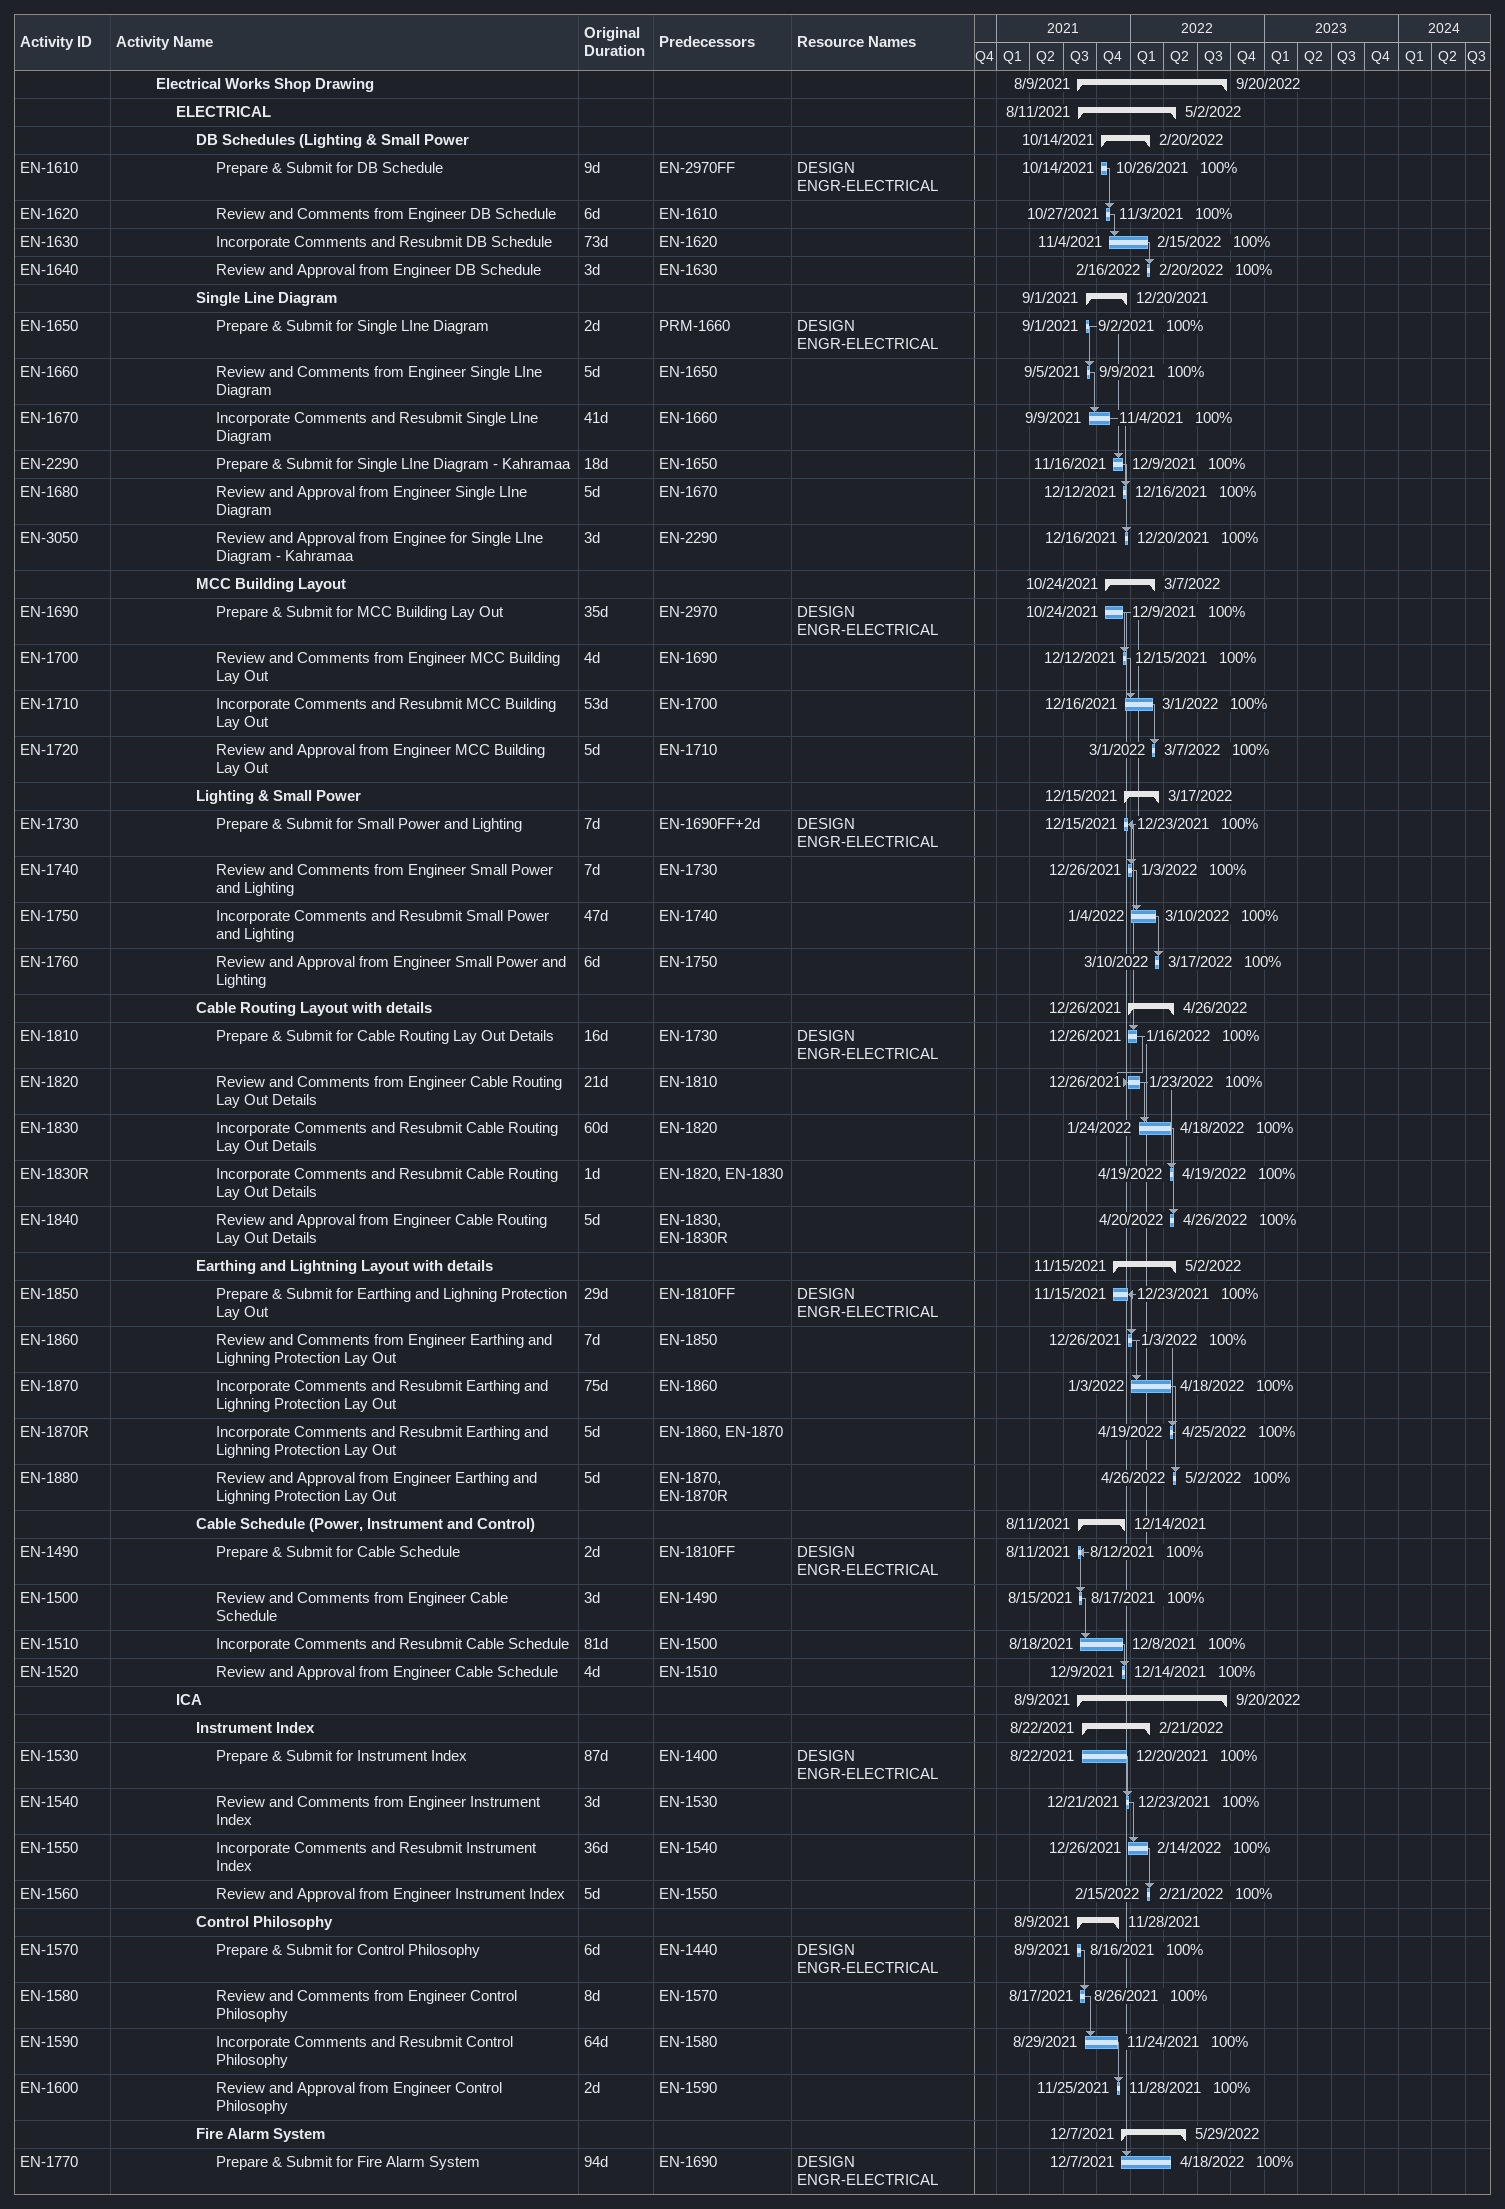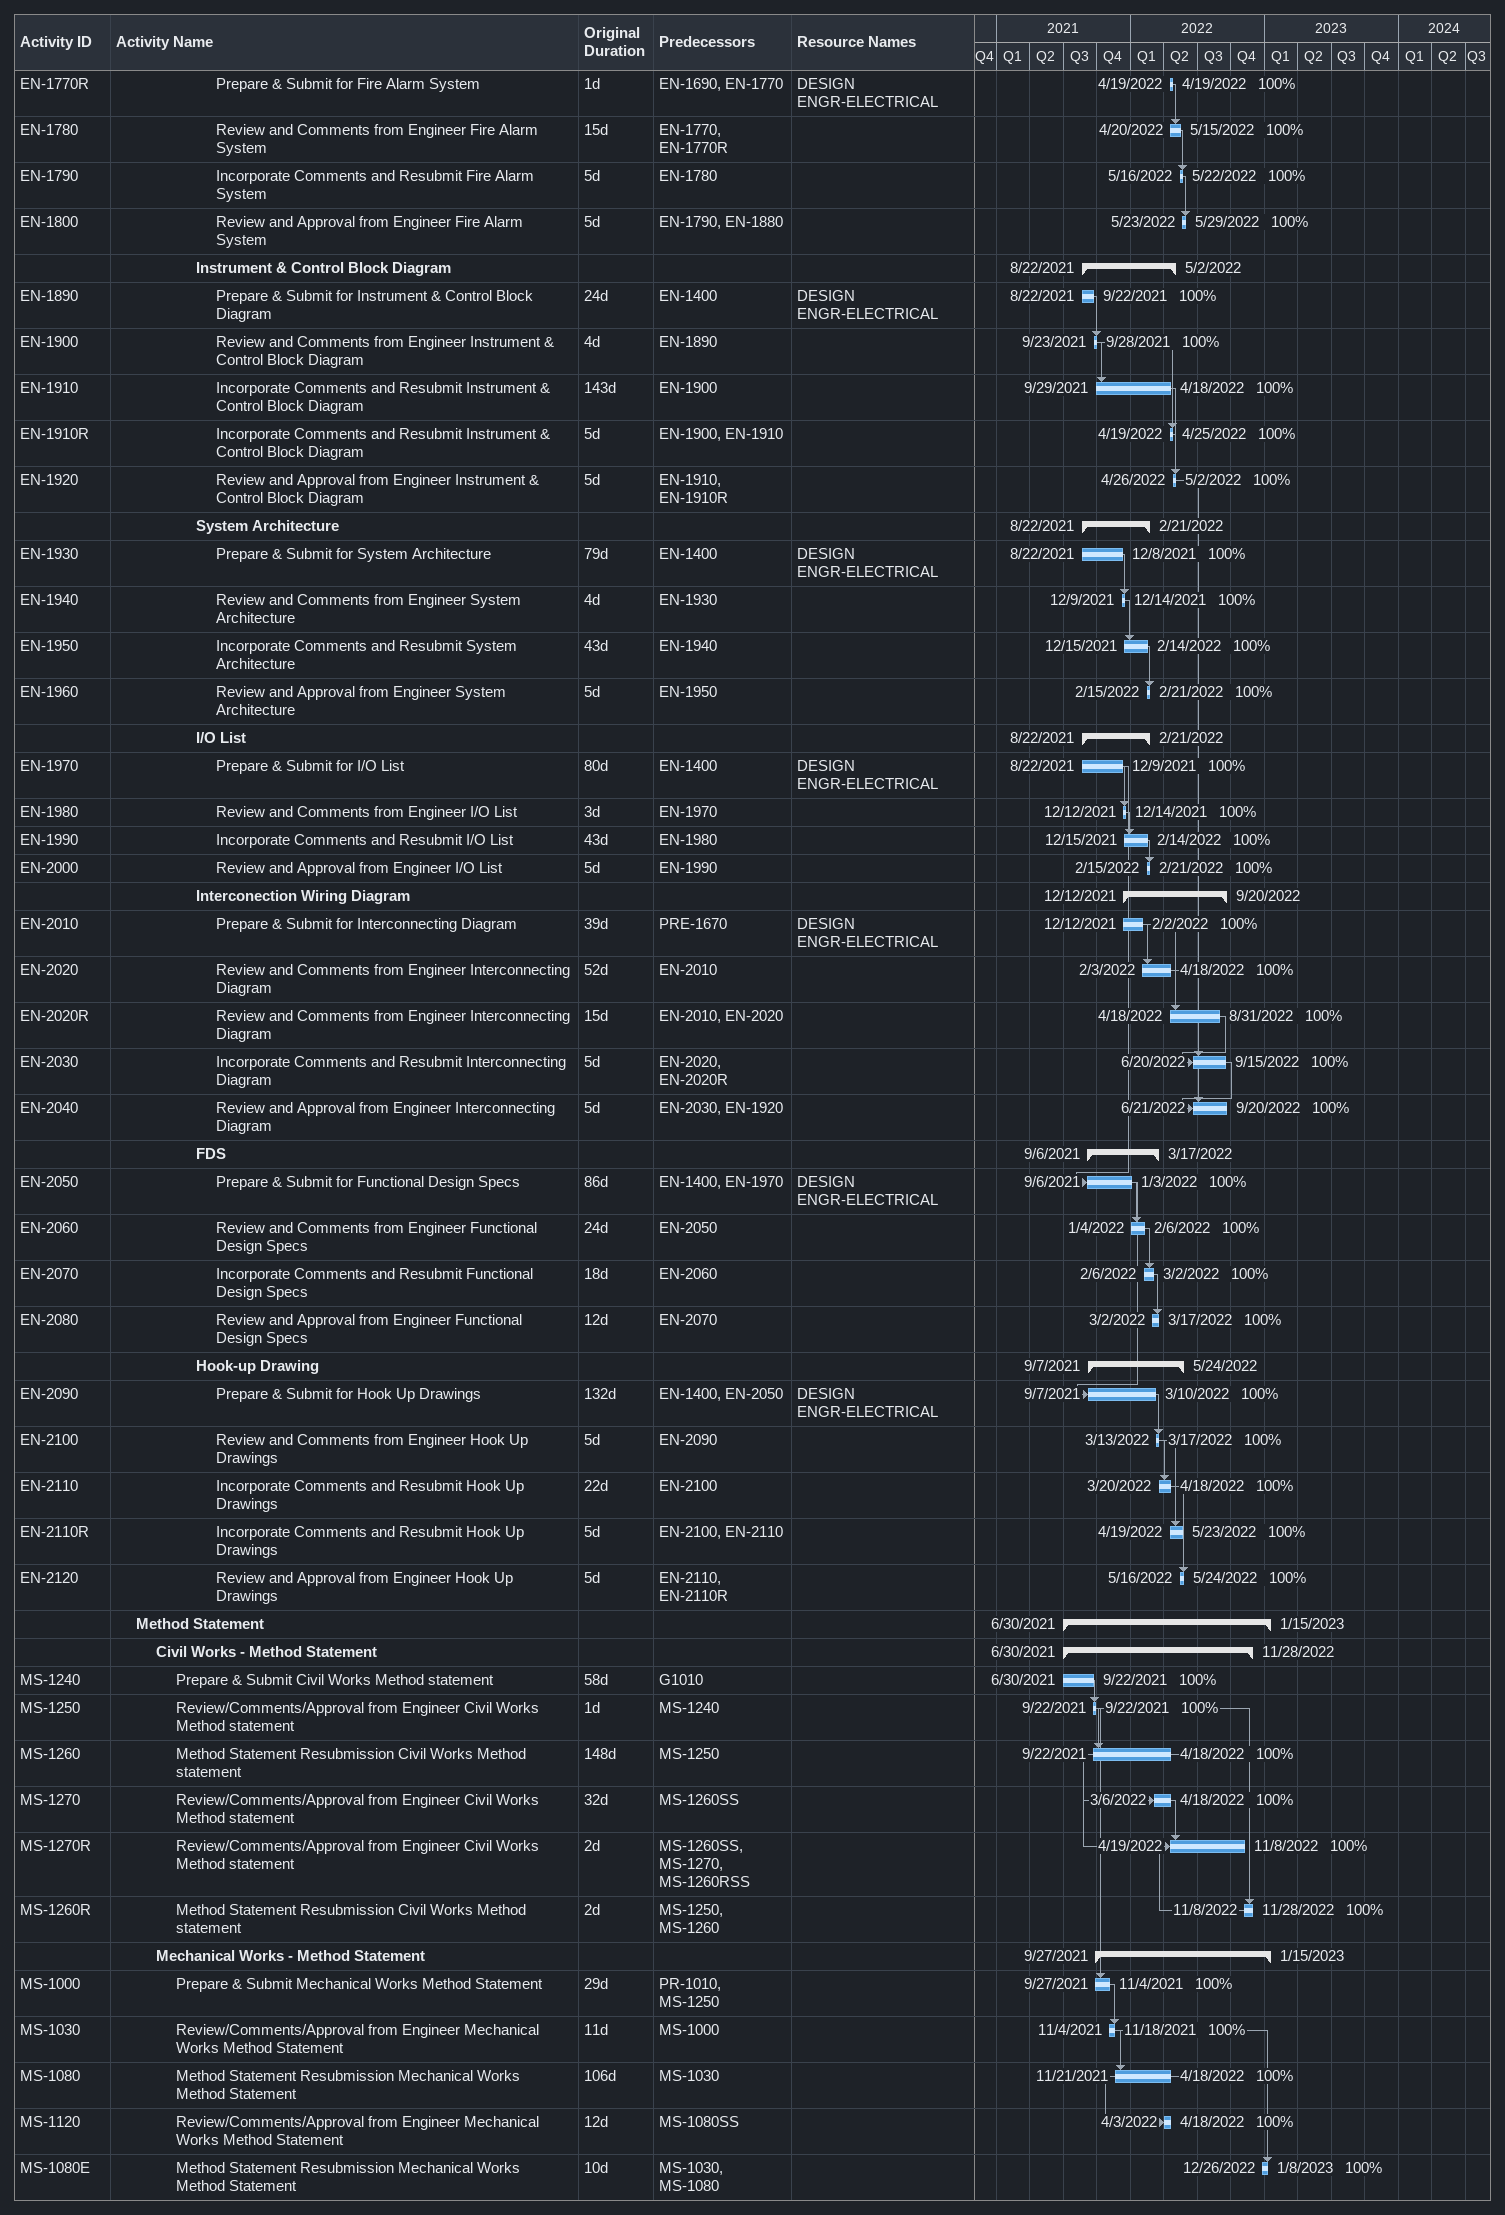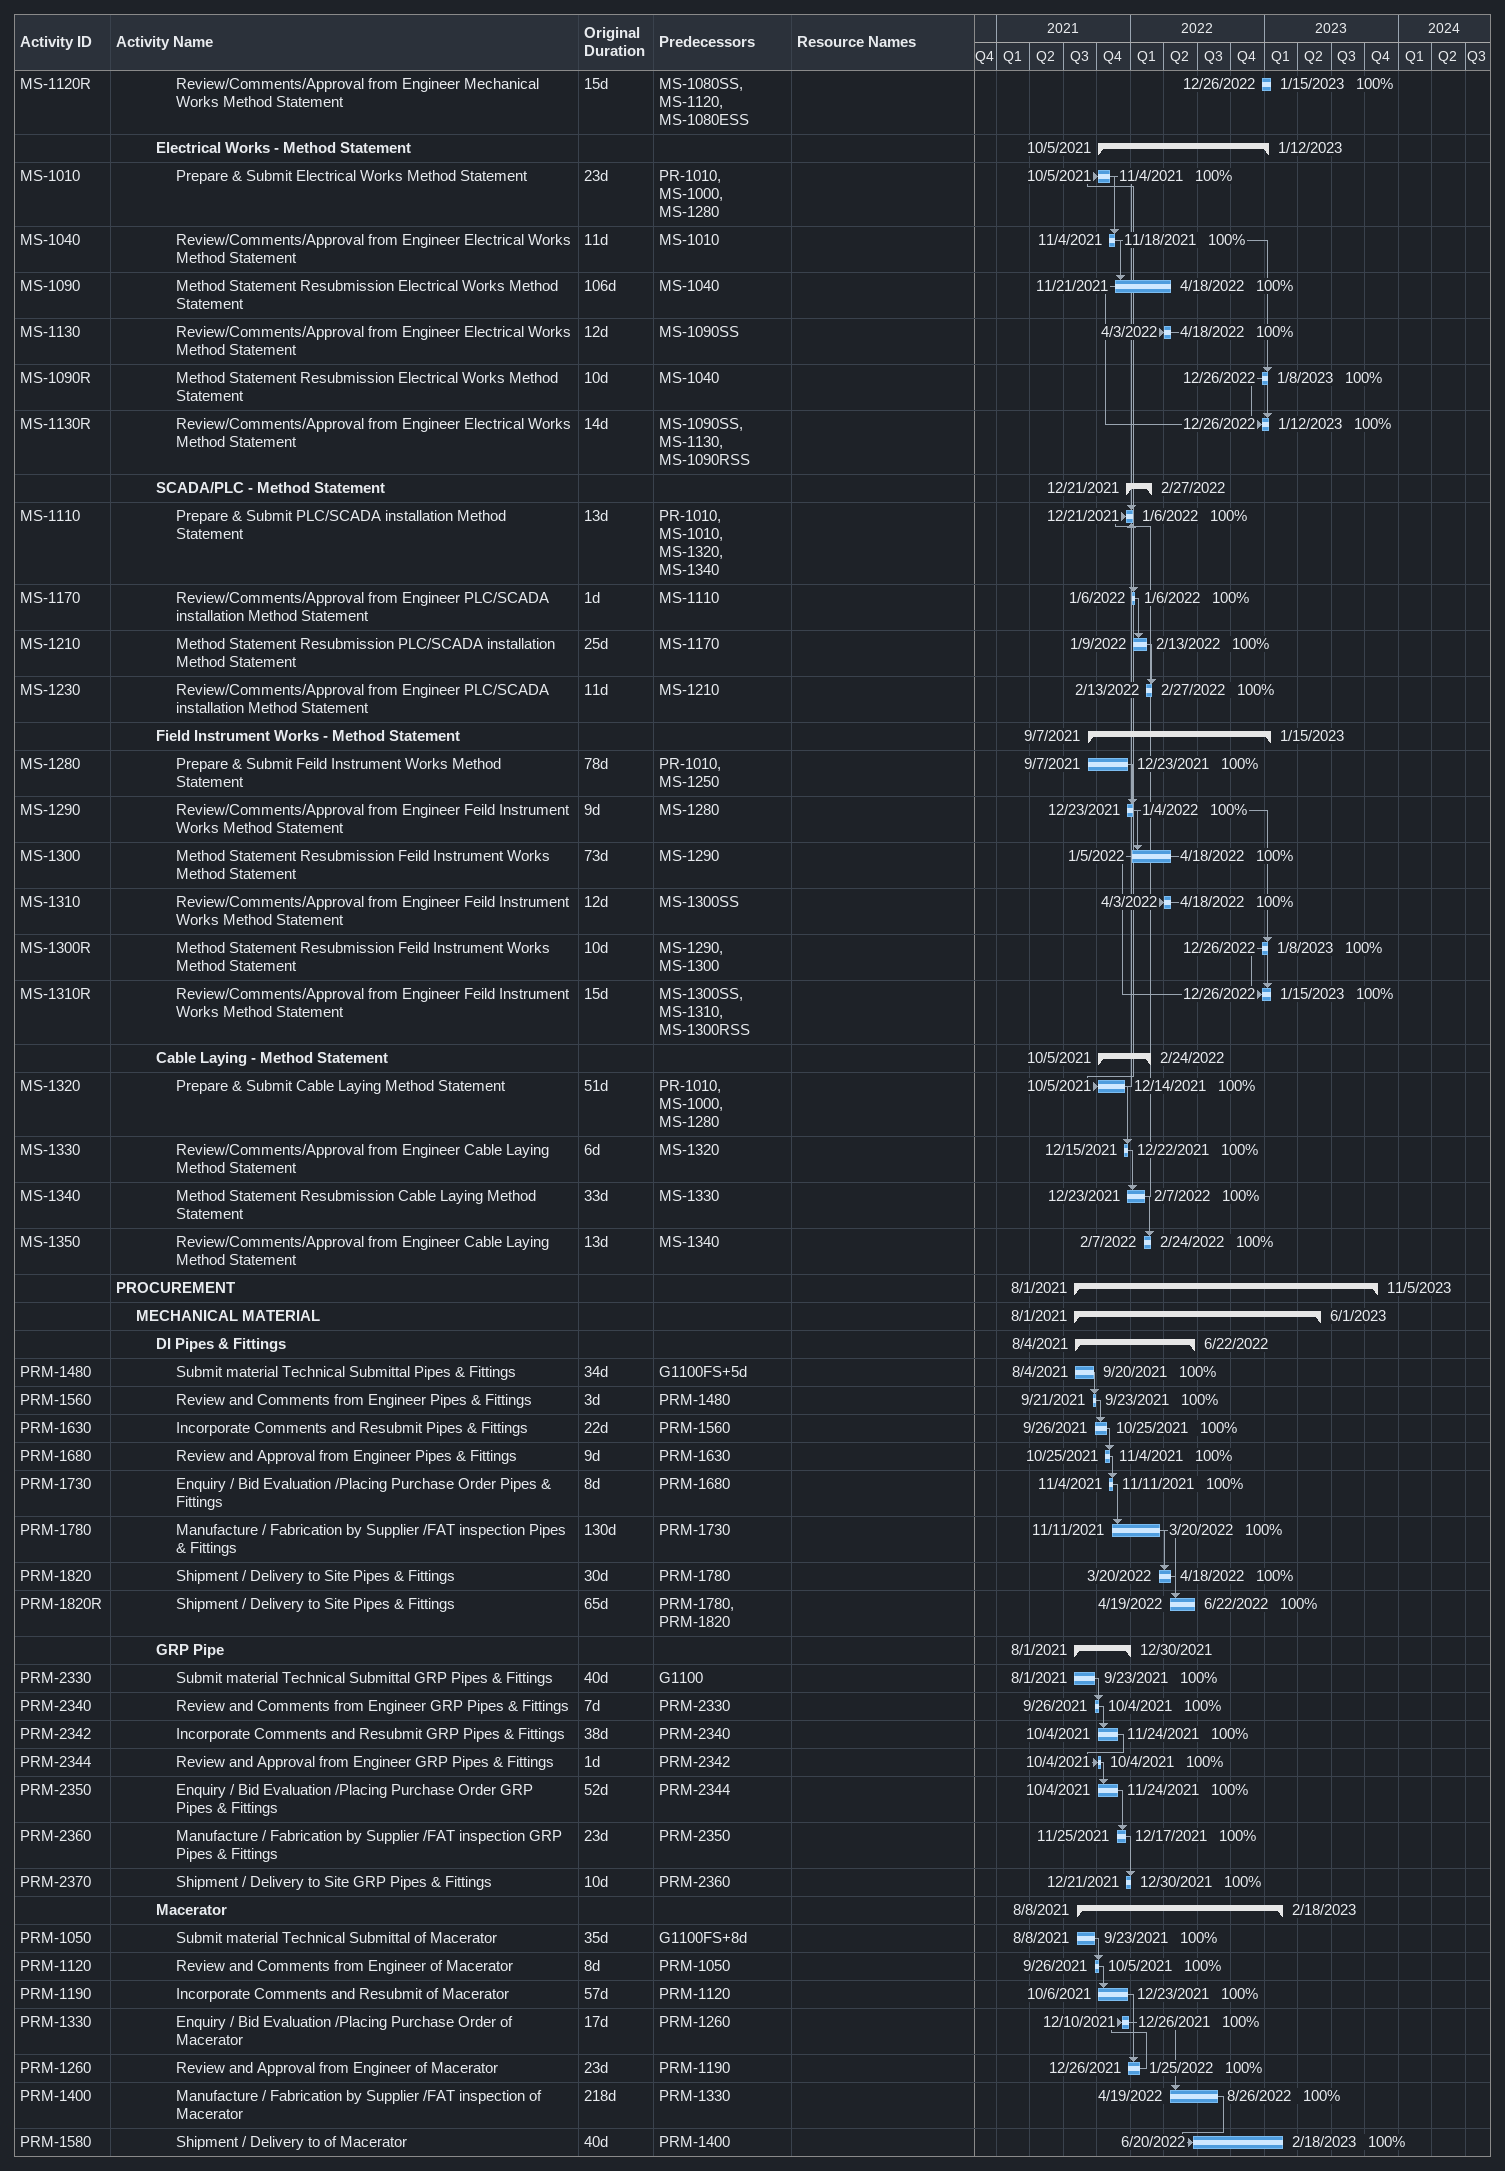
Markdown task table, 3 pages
| ID | Level | Task | Original duration | Start | Finish | Predecessors | Resources | % complete |
|---|---|---|---|---|---|---|---|---|
|  | 3 | **Electrical Works Shop Drawing** |  | 2021-08-09 | 2022-09-20 |  |  |  |
|  | 4 | **ELECTRICAL** |  | 2021-08-11 | 2022-05-02 |  |  |  |
|  | 5 | **DB Schedules (Lighting & Small Power** |  | 2021-10-14 | 2022-02-20 |  |  |  |
| EN-1610 | 6 | Prepare & Submit for DB Schedule | 9d | 2021-10-14 | 2021-10-26 | EN-2970FF | DESIGN ENGR-ELECTRICAL | 100 |
| EN-1620 | 6 | Review and Comments from Engineer DB Schedule | 6d | 2021-10-27 | 2021-11-03 | EN-1610 |  | 100 |
| EN-1630 | 6 | Incorporate Comments and Resubmit DB Schedule | 73d | 2021-11-04 | 2022-02-15 | EN-1620 |  | 100 |
| EN-1640 | 6 | Review and Approval from Engineer DB Schedule | 3d | 2022-02-16 | 2022-02-20 | EN-1630 |  | 100 |
|  | 5 | **Single Line Diagram** |  | 2021-09-01 | 2021-12-20 |  |  |  |
| EN-1650 | 6 | Prepare & Submit for Single LIne Diagram | 2d | 2021-09-01 | 2021-09-02 | PRM-1660 | DESIGN ENGR-ELECTRICAL | 100 |
| EN-1660 | 6 | Review and Comments from Engineer Single LIne Diagram | 5d | 2021-09-05 | 2021-09-09 | EN-1650 |  | 100 |
| EN-1670 | 6 | Incorporate Comments and Resubmit Single LIne Diagram | 41d | 2021-09-09 | 2021-11-04 | EN-1660 |  | 100 |
| EN-2290 | 6 | Prepare & Submit for Single LIne Diagram - Kahramaa | 18d | 2021-11-16 | 2021-12-09 | EN-1650 |  | 100 |
| EN-1680 | 6 | Review and Approval from Engineer Single LIne Diagram | 5d | 2021-12-12 | 2021-12-16 | EN-1670 |  | 100 |
| EN-3050 | 6 | Review and Approval from Enginee for Single LIne Diagram - Kahramaa | 3d | 2021-12-16 | 2021-12-20 | EN-2290 |  | 100 |
|  | 5 | **MCC Building Layout** |  | 2021-10-24 | 2022-03-07 |  |  |  |
| EN-1690 | 6 | Prepare & Submit for MCC Building Lay Out | 35d | 2021-10-24 | 2021-12-09 | EN-2970 | DESIGN ENGR-ELECTRICAL | 100 |
| EN-1700 | 6 | Review and Comments from Engineer MCC Building Lay Out | 4d | 2021-12-12 | 2021-12-15 | EN-1690 |  | 100 |
| EN-1710 | 6 | Incorporate Comments and Resubmit MCC Building Lay Out | 53d | 2021-12-16 | 2022-03-01 | EN-1700 |  | 100 |
| EN-1720 | 6 | Review and Approval from Engineer MCC Building Lay Out | 5d | 2022-03-01 | 2022-03-07 | EN-1710 |  | 100 |
|  | 5 | **Lighting & Small Power** |  | 2021-12-15 | 2022-03-17 |  |  |  |
| EN-1730 | 6 | Prepare & Submit for Small Power and Lighting | 7d | 2021-12-15 | 2021-12-23 | EN-1690FF+2d | DESIGN ENGR-ELECTRICAL | 100 |
| EN-1740 | 6 | Review and Comments from Engineer Small Power and Lighting | 7d | 2021-12-26 | 2022-01-03 | EN-1730 |  | 100 |
| EN-1750 | 6 | Incorporate Comments and Resubmit Small Power and Lighting | 47d | 2022-01-04 | 2022-03-10 | EN-1740 |  | 100 |
| EN-1760 | 6 | Review and Approval from Engineer Small Power and Lighting | 6d | 2022-03-10 | 2022-03-17 | EN-1750 |  | 100 |
|  | 5 | **Cable Routing Layout with details** |  | 2021-12-26 | 2022-04-26 |  |  |  |
| EN-1810 | 6 | Prepare & Submit for Cable Routing Lay Out Details | 16d | 2021-12-26 | 2022-01-16 | EN-1730 | DESIGN ENGR-ELECTRICAL | 100 |
| EN-1820 | 6 | Review and Comments from Engineer Cable Routing Lay Out Details | 21d | 2021-12-26 | 2022-01-23 | EN-1810 |  | 100 |
| EN-1830 | 6 | Incorporate Comments and Resubmit Cable Routing Lay Out Details | 60d | 2022-01-24 | 2022-04-18 | EN-1820 |  | 100 |
| EN-1830R | 6 | Incorporate Comments and Resubmit Cable Routing Lay Out Details | 1d | 2022-04-19 | 2022-04-19 | EN-1820, EN-1830 |  | 100 |
| EN-1840 | 6 | Review and Approval from Engineer Cable Routing Lay Out Details | 5d | 2022-04-20 | 2022-04-26 | EN-1830, EN-1830R |  | 100 |
|  | 5 | **Earthing and Lightning Layout with details** |  | 2021-11-15 | 2022-05-02 |  |  |  |
| EN-1850 | 6 | Prepare & Submit for Earthing and Lighning Protection Lay Out | 29d | 2021-11-15 | 2021-12-23 | EN-1810FF | DESIGN ENGR-ELECTRICAL | 100 |
| EN-1860 | 6 | Review and Comments from Engineer Earthing and Lighning Protection Lay Out | 7d | 2021-12-26 | 2022-01-03 | EN-1850 |  | 100 |
| EN-1870 | 6 | Incorporate Comments and Resubmit Earthing and Lighning Protection Lay Out | 75d | 2022-01-03 | 2022-04-18 | EN-1860 |  | 100 |
| EN-1870R | 6 | Incorporate Comments and Resubmit Earthing and Lighning Protection Lay Out | 5d | 2022-04-19 | 2022-04-25 | EN-1860, EN-1870 |  | 100 |
| EN-1880 | 6 | Review and Approval from Engineer Earthing and Lighning Protection Lay Out | 5d | 2022-04-26 | 2022-05-02 | EN-1870, EN-1870R |  | 100 |
|  | 5 | **Cable Schedule (Power, Instrument and Control)** |  | 2021-08-11 | 2021-12-14 |  |  |  |
| EN-1490 | 6 | Prepare & Submit for Cable Schedule | 2d | 2021-08-11 | 2021-08-12 | EN-1810FF | DESIGN ENGR-ELECTRICAL | 100 |
| EN-1500 | 6 | Review and Comments from Engineer Cable Schedule | 3d | 2021-08-15 | 2021-08-17 | EN-1490 |  | 100 |
| EN-1510 | 6 | Incorporate Comments and Resubmit Cable Schedule | 81d | 2021-08-18 | 2021-12-08 | EN-1500 |  | 100 |
| EN-1520 | 6 | Review and Approval from Engineer Cable Schedule | 4d | 2021-12-09 | 2021-12-14 | EN-1510 |  | 100 |
|  | 4 | **ICA** |  | 2021-08-09 | 2022-09-20 |  |  |  |
|  | 5 | **Instrument Index** |  | 2021-08-22 | 2022-02-21 |  |  |  |
| EN-1530 | 6 | Prepare & Submit for Instrument Index | 87d | 2021-08-22 | 2021-12-20 | EN-1400 | DESIGN ENGR-ELECTRICAL | 100 |
| EN-1540 | 6 | Review and Comments from Engineer Instrument Index | 3d | 2021-12-21 | 2021-12-23 | EN-1530 |  | 100 |
| EN-1550 | 6 | Incorporate Comments and Resubmit Instrument Index | 36d | 2021-12-26 | 2022-02-14 | EN-1540 |  | 100 |
| EN-1560 | 6 | Review and Approval from Engineer Instrument Index | 5d | 2022-02-15 | 2022-02-21 | EN-1550 |  | 100 |
|  | 5 | **Control Philosophy** |  | 2021-08-09 | 2021-11-28 |  |  |  |
| EN-1570 | 6 | Prepare & Submit for Control Philosophy | 6d | 2021-08-09 | 2021-08-16 | EN-1440 | DESIGN ENGR-ELECTRICAL | 100 |
| EN-1580 | 6 | Review and Comments from Engineer Control Philosophy | 8d | 2021-08-17 | 2021-08-26 | EN-1570 |  | 100 |
| EN-1590 | 6 | Incorporate Comments and Resubmit Control Philosophy | 64d | 2021-08-29 | 2021-11-24 | EN-1580 |  | 100 |
| EN-1600 | 6 | Review and Approval from Engineer Control Philosophy | 2d | 2021-11-25 | 2021-11-28 | EN-1590 |  | 100 |
|  | 5 | **Fire Alarm System** |  | 2021-12-07 | 2022-05-29 |  |  |  |
| EN-1770 | 6 | Prepare & Submit for Fire Alarm System | 94d | 2021-12-07 | 2022-04-18 | EN-1690 | DESIGN ENGR-ELECTRICAL | 100 |
| EN-1770R | 6 | Prepare & Submit for Fire Alarm System | 1d | 2022-04-19 | 2022-04-19 | EN-1690, EN-1770 | DESIGN ENGR-ELECTRICAL | 100 |
| EN-1780 | 6 | Review and Comments from Engineer Fire Alarm System | 15d | 2022-04-20 | 2022-05-15 | EN-1770, EN-1770R |  | 100 |
| EN-1790 | 6 | Incorporate Comments and Resubmit Fire Alarm System | 5d | 2022-05-16 | 2022-05-22 | EN-1780 |  | 100 |
| EN-1800 | 6 | Review and Approval from Engineer Fire Alarm System | 5d | 2022-05-23 | 2022-05-29 | EN-1790, EN-1880 |  | 100 |
|  | 5 | **Instrument & Control Block Diagram** |  | 2021-08-22 | 2022-05-02 |  |  |  |
| EN-1890 | 6 | Prepare & Submit for Instrument & Control Block Diagram | 24d | 2021-08-22 | 2021-09-22 | EN-1400 | DESIGN ENGR-ELECTRICAL | 100 |
| EN-1900 | 6 | Review and Comments from Engineer Instrument & Control Block Diagram | 4d | 2021-09-23 | 2021-09-28 | EN-1890 |  | 100 |
| EN-1910 | 6 | Incorporate Comments and Resubmit Instrument & Control Block Diagram | 143d | 2021-09-29 | 2022-04-18 | EN-1900 |  | 100 |
| EN-1910R | 6 | Incorporate Comments and Resubmit Instrument & Control Block Diagram | 5d | 2022-04-19 | 2022-04-25 | EN-1900, EN-1910 |  | 100 |
| EN-1920 | 6 | Review and Approval from Engineer Instrument & Control Block Diagram | 5d | 2022-04-26 | 2022-05-02 | EN-1910, EN-1910R |  | 100 |
|  | 5 | **System Architecture** |  | 2021-08-22 | 2022-02-21 |  |  |  |
| EN-1930 | 6 | Prepare & Submit for System Architecture | 79d | 2021-08-22 | 2021-12-08 | EN-1400 | DESIGN ENGR-ELECTRICAL | 100 |
| EN-1940 | 6 | Review and Comments from Engineer System Architecture | 4d | 2021-12-09 | 2021-12-14 | EN-1930 |  | 100 |
| EN-1950 | 6 | Incorporate Comments and Resubmit System Architecture | 43d | 2021-12-15 | 2022-02-14 | EN-1940 |  | 100 |
| EN-1960 | 6 | Review and Approval from Engineer System Architecture | 5d | 2022-02-15 | 2022-02-21 | EN-1950 |  | 100 |
|  | 5 | **I/O List** |  | 2021-08-22 | 2022-02-21 |  |  |  |
| EN-1970 | 6 | Prepare & Submit for I/O List | 80d | 2021-08-22 | 2021-12-09 | EN-1400 | DESIGN ENGR-ELECTRICAL | 100 |
| EN-1980 | 6 | Review and Comments from Engineer I/O List | 3d | 2021-12-12 | 2021-12-14 | EN-1970 |  | 100 |
| EN-1990 | 6 | Incorporate Comments and Resubmit I/O List | 43d | 2021-12-15 | 2022-02-14 | EN-1980 |  | 100 |
| EN-2000 | 6 | Review and Approval from Engineer I/O List | 5d | 2022-02-15 | 2022-02-21 | EN-1990 |  | 100 |
|  | 5 | **Interconection Wiring Diagram** |  | 2021-12-12 | 2022-09-20 |  |  |  |
| EN-2010 | 6 | Prepare & Submit for Interconnecting Diagram | 39d | 2021-12-12 | 2022-02-02 | PRE-1670 | DESIGN ENGR-ELECTRICAL | 100 |
| EN-2020 | 6 | Review and Comments from Engineer Interconnecting Diagram | 52d | 2022-02-03 | 2022-04-18 | EN-2010 |  | 100 |
| EN-2020R | 6 | Review and Comments from Engineer Interconnecting Diagram | 15d | 2022-04-18 | 2022-08-31 | EN-2010, EN-2020 |  | 100 |
| EN-2030 | 6 | Incorporate Comments and Resubmit Interconnecting Diagram | 5d | 2022-06-20 | 2022-09-15 | EN-2020, EN-2020R |  | 100 |
| EN-2040 | 6 | Review and Approval from Engineer Interconnecting Diagram | 5d | 2022-06-21 | 2022-09-20 | EN-2030, EN-1920 |  | 100 |
|  | 5 | **FDS** |  | 2021-09-06 | 2022-03-17 |  |  |  |
| EN-2050 | 6 | Prepare & Submit for Functional Design Specs | 86d | 2021-09-06 | 2022-01-03 | EN-1400, EN-1970 | DESIGN ENGR-ELECTRICAL | 100 |
| EN-2060 | 6 | Review and Comments from Engineer Functional Design Specs | 24d | 2022-01-04 | 2022-02-06 | EN-2050 |  | 100 |
| EN-2070 | 6 | Incorporate Comments and Resubmit Functional Design Specs | 18d | 2022-02-06 | 2022-03-02 | EN-2060 |  | 100 |
| EN-2080 | 6 | Review and Approval from Engineer Functional Design Specs | 12d | 2022-03-02 | 2022-03-17 | EN-2070 |  | 100 |
|  | 5 | **Hook-up Drawing** |  | 2021-09-07 | 2022-05-24 |  |  |  |
| EN-2090 | 6 | Prepare & Submit for Hook Up Drawings | 132d | 2021-09-07 | 2022-03-10 | EN-1400, EN-2050 | DESIGN ENGR-ELECTRICAL | 100 |
| EN-2100 | 6 | Review and Comments from Engineer Hook Up Drawings | 5d | 2022-03-13 | 2022-03-17 | EN-2090 |  | 100 |
| EN-2110 | 6 | Incorporate Comments and Resubmit Hook Up Drawings | 22d | 2022-03-20 | 2022-04-18 | EN-2100 |  | 100 |
| EN-2110R | 6 | Incorporate Comments and Resubmit Hook Up Drawings | 5d | 2022-04-19 | 2022-05-23 | EN-2100, EN-2110 |  | 100 |
| EN-2120 | 6 | Review and Approval from Engineer Hook Up Drawings | 5d | 2022-05-16 | 2022-05-24 | EN-2110, EN-2110R |  | 100 |
|  | 2 | **Method Statement** |  | 2021-06-30 | 2023-01-15 |  |  |  |
|  | 3 | **Civil Works - Method Statement** |  | 2021-06-30 | 2022-11-28 |  |  |  |
| MS-1240 | 4 | Prepare & Submit Civil Works Method statement | 58d | 2021-06-30 | 2021-09-22 | G1010 |  | 100 |
| MS-1250 | 4 | Review/Comments/Approval from Engineer Civil Works Method statement | 1d | 2021-09-22 | 2021-09-22 | MS-1240 |  | 100 |
| MS-1260 | 4 | Method Statement Resubmission Civil Works Method statement | 148d | 2021-09-22 | 2022-04-18 | MS-1250 |  | 100 |
| MS-1270 | 4 | Review/Comments/Approval from Engineer Civil Works Method statement | 32d | 2022-03-06 | 2022-04-18 | MS-1260SS |  | 100 |
| MS-1270R | 4 | Review/Comments/Approval from Engineer Civil Works Method statement | 2d | 2022-04-19 | 2022-11-08 | MS-1260SS, MS-1270, MS-1260RSS |  | 100 |
| MS-1260R | 4 | Method Statement Resubmission Civil Works Method statement | 2d | 2022-11-08 | 2022-11-28 | MS-1250, MS-1260 |  | 100 |
|  | 3 | **Mechanical Works - Method Statement** |  | 2021-09-27 | 2023-01-15 |  |  |  |
| MS-1000 | 4 | Prepare & Submit Mechanical Works Method Statement | 29d | 2021-09-27 | 2021-11-04 | PR-1010, MS-1250 |  | 100 |
| MS-1030 | 4 | Review/Comments/Approval from Engineer Mechanical Works Method Statement | 11d | 2021-11-04 | 2021-11-18 | MS-1000 |  | 100 |
| MS-1080 | 4 | Method Statement Resubmission Mechanical Works Method Statement | 106d | 2021-11-21 | 2022-04-18 | MS-1030 |  | 100 |
| MS-1120 | 4 | Review/Comments/Approval from Engineer Mechanical Works Method Statement | 12d | 2022-04-03 | 2022-04-18 | MS-1080SS |  | 100 |
| MS-1080E | 4 | Method Statement Resubmission Mechanical Works Method Statement | 10d | 2022-12-26 | 2023-01-08 | MS-1030, MS-1080 |  | 100 |
| MS-1120R | 4 | Review/Comments/Approval from Engineer Mechanical Works Method Statement | 15d | 2022-12-26 | 2023-01-15 | MS-1080SS, MS-1120, MS-1080ESS |  | 100 |
|  | 3 | **Electrical Works - Method Statement** |  | 2021-10-05 | 2023-01-12 |  |  |  |
| MS-1010 | 4 | Prepare & Submit Electrical Works Method Statement | 23d | 2021-10-05 | 2021-11-04 | PR-1010, MS-1000, MS-1280 |  | 100 |
| MS-1040 | 4 | Review/Comments/Approval from Engineer Electrical Works Method Statement | 11d | 2021-11-04 | 2021-11-18 | MS-1010 |  | 100 |
| MS-1090 | 4 | Method Statement Resubmission Electrical Works Method Statement | 106d | 2021-11-21 | 2022-04-18 | MS-1040 |  | 100 |
| MS-1130 | 4 | Review/Comments/Approval from Engineer Electrical Works Method Statement | 12d | 2022-04-03 | 2022-04-18 | MS-1090SS |  | 100 |
| MS-1090R | 4 | Method Statement Resubmission Electrical Works Method Statement | 10d | 2022-12-26 | 2023-01-08 | MS-1040 |  | 100 |
| MS-1130R | 4 | Review/Comments/Approval from Engineer Electrical Works Method Statement | 14d | 2022-12-26 | 2023-01-12 | MS-1090SS, MS-1130, MS-1090RSS |  | 100 |
|  | 3 | **SCADA/PLC - Method Statement** |  | 2021-12-21 | 2022-02-27 |  |  |  |
| MS-1110 | 4 | Prepare & Submit PLC/SCADA installation Method Statement | 13d | 2021-12-21 | 2022-01-06 | PR-1010, MS-1010, MS-1320, MS-1340 |  | 100 |
| MS-1170 | 4 | Review/Comments/Approval from Engineer PLC/SCADA installation Method Statement | 1d | 2022-01-06 | 2022-01-06 | MS-1110 |  | 100 |
| MS-1210 | 4 | Method Statement Resubmission PLC/SCADA installation Method Statement | 25d | 2022-01-09 | 2022-02-13 | MS-1170 |  | 100 |
| MS-1230 | 4 | Review/Comments/Approval from Engineer PLC/SCADA installation Method Statement | 11d | 2022-02-13 | 2022-02-27 | MS-1210 |  | 100 |
|  | 3 | **Field Instrument Works - Method Statement** |  | 2021-09-07 | 2023-01-15 |  |  |  |
| MS-1280 | 4 | Prepare & Submit Feild Instrument Works Method Statement | 78d | 2021-09-07 | 2021-12-23 | PR-1010, MS-1250 |  | 100 |
| MS-1290 | 4 | Review/Comments/Approval from Engineer Feild Instrument Works Method Statement | 9d | 2021-12-23 | 2022-01-04 | MS-1280 |  | 100 |
| MS-1300 | 4 | Method Statement Resubmission Feild Instrument Works Method Statement | 73d | 2022-01-05 | 2022-04-18 | MS-1290 |  | 100 |
| MS-1310 | 4 | Review/Comments/Approval from Engineer Feild Instrument Works Method Statement | 12d | 2022-04-03 | 2022-04-18 | MS-1300SS |  | 100 |
| MS-1300R | 4 | Method Statement Resubmission Feild Instrument Works Method Statement | 10d | 2022-12-26 | 2023-01-08 | MS-1290, MS-1300 |  | 100 |
| MS-1310R | 4 | Review/Comments/Approval from Engineer Feild Instrument Works Method Statement | 15d | 2022-12-26 | 2023-01-15 | MS-1300SS, MS-1310, MS-1300RSS |  | 100 |
|  | 3 | **Cable Laying - Method Statement** |  | 2021-10-05 | 2022-02-24 |  |  |  |
| MS-1320 | 4 | Prepare & Submit Cable Laying Method Statement | 51d | 2021-10-05 | 2021-12-14 | PR-1010, MS-1000, MS-1280 |  | 100 |
| MS-1330 | 4 | Review/Comments/Approval from Engineer Cable Laying Method Statement | 6d | 2021-12-15 | 2021-12-22 | MS-1320 |  | 100 |
| MS-1340 | 4 | Method Statement Resubmission Cable Laying Method Statement | 33d | 2021-12-23 | 2022-02-07 | MS-1330 |  | 100 |
| MS-1350 | 4 | Review/Comments/Approval from Engineer Cable Laying Method Statement | 13d | 2022-02-07 | 2022-02-24 | MS-1340 |  | 100 |
|  | 1 | **PROCUREMENT** |  | 2021-08-01 | 2023-11-05 |  |  |  |
|  | 2 | **MECHANICAL MATERIAL** |  | 2021-08-01 | 2023-06-01 |  |  |  |
|  | 3 | **DI Pipes & Fittings** |  | 2021-08-04 | 2022-06-22 |  |  |  |
| PRM-1480 | 4 | Submit material Technical Submittal Pipes & Fittings | 34d | 2021-08-04 | 2021-09-20 | G1100FS+5d |  | 100 |
| PRM-1560 | 4 | Review and Comments from Engineer Pipes & Fittings | 3d | 2021-09-21 | 2021-09-23 | PRM-1480 |  | 100 |
| PRM-1630 | 4 | Incorporate Comments and Resubmit Pipes & Fittings | 22d | 2021-09-26 | 2021-10-25 | PRM-1560 |  | 100 |
| PRM-1680 | 4 | Review and Approval from Engineer Pipes & Fittings | 9d | 2021-10-25 | 2021-11-04 | PRM-1630 |  | 100 |
| PRM-1730 | 4 | Enquiry / Bid Evaluation /Placing Purchase Order Pipes & Fittings | 8d | 2021-11-04 | 2021-11-11 | PRM-1680 |  | 100 |
| PRM-1780 | 4 | Manufacture / Fabrication by Supplier /FAT inspection Pipes & Fittings | 130d | 2021-11-11 | 2022-03-20 | PRM-1730 |  | 100 |
| PRM-1820 | 4 | Shipment / Delivery to Site Pipes & Fittings | 30d | 2022-03-20 | 2022-04-18 | PRM-1780 |  | 100 |
| PRM-1820R | 4 | Shipment / Delivery to Site Pipes & Fittings | 65d | 2022-04-19 | 2022-06-22 | PRM-1780, PRM-1820 |  | 100 |
|  | 3 | **GRP Pipe** |  | 2021-08-01 | 2021-12-30 |  |  |  |
| PRM-2330 | 4 | Submit material Technical Submittal GRP Pipes & Fittings | 40d | 2021-08-01 | 2021-09-23 | G1100 |  | 100 |
| PRM-2340 | 4 | Review and Comments from Engineer GRP Pipes & Fittings | 7d | 2021-09-26 | 2021-10-04 | PRM-2330 |  | 100 |
| PRM-2342 | 4 | Incorporate Comments and Resubmit GRP Pipes & Fittings | 38d | 2021-10-04 | 2021-11-24 | PRM-2340 |  | 100 |
| PRM-2344 | 4 | Review and Approval from Engineer GRP Pipes & Fittings | 1d | 2021-10-04 | 2021-10-04 | PRM-2342 |  | 100 |
| PRM-2350 | 4 | Enquiry / Bid Evaluation /Placing Purchase Order GRP Pipes & Fittings | 52d | 2021-10-04 | 2021-11-24 | PRM-2344 |  | 100 |
| PRM-2360 | 4 | Manufacture / Fabrication by Supplier /FAT inspection GRP Pipes & Fittings | 23d | 2021-11-25 | 2021-12-17 | PRM-2350 |  | 100 |
| PRM-2370 | 4 | Shipment / Delivery to Site GRP Pipes & Fittings | 10d | 2021-12-21 | 2021-12-30 | PRM-2360 |  | 100 |
|  | 3 | **Macerator** |  | 2021-08-08 | 2023-02-18 |  |  |  |
| PRM-1050 | 4 | Submit material Technical Submittal of Macerator | 35d | 2021-08-08 | 2021-09-23 | G1100FS+8d |  | 100 |
| PRM-1120 | 4 | Review and Comments from Engineer of Macerator | 8d | 2021-09-26 | 2021-10-05 | PRM-1050 |  | 100 |
| PRM-1190 | 4 | Incorporate Comments and Resubmit of Macerator | 57d | 2021-10-06 | 2021-12-23 | PRM-1120 |  | 100 |
| PRM-1330 | 4 | Enquiry / Bid Evaluation /Placing Purchase Order of Macerator | 17d | 2021-12-10 | 2021-12-26 | PRM-1260 |  | 100 |
| PRM-1260 | 4 | Review and Approval from Engineer of Macerator | 23d | 2021-12-26 | 2022-01-25 | PRM-1190 |  | 100 |
| PRM-1400 | 4 | Manufacture / Fabrication by Supplier /FAT inspection of Macerator | 218d | 2022-04-19 | 2022-08-26 | PRM-1330 |  | 100 |
| PRM-1580 | 4 | Shipment / Delivery to of Macerator | 40d | 2022-06-20 | 2023-02-18 | PRM-1400 |  | 100 |
